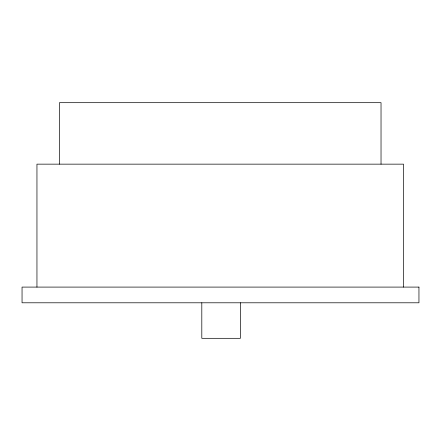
<?xml version="1.0" encoding="UTF-8"?>
<svg xmlns="http://www.w3.org/2000/svg" width="441" height="441" viewBox="0 0 441 441"><rect width="100%" height="100%" fill="white"/><g stroke="black" fill="none" stroke-linecap="round" stroke-linejoin="round"><path stroke-width="0.66" d="M403.515 287.091L403.515 164.151L36.95 164.151L36.95 287.091M381.03 164.151L381.03 102.681L59.436 102.681L59.436 164.151M240.389 302.796L240.389 338.319L201.807 338.319L201.807 302.796M418.95 287.091L22.05 287.091L22.05 302.796L418.95 302.796L418.95 287.091"/></g></svg>
